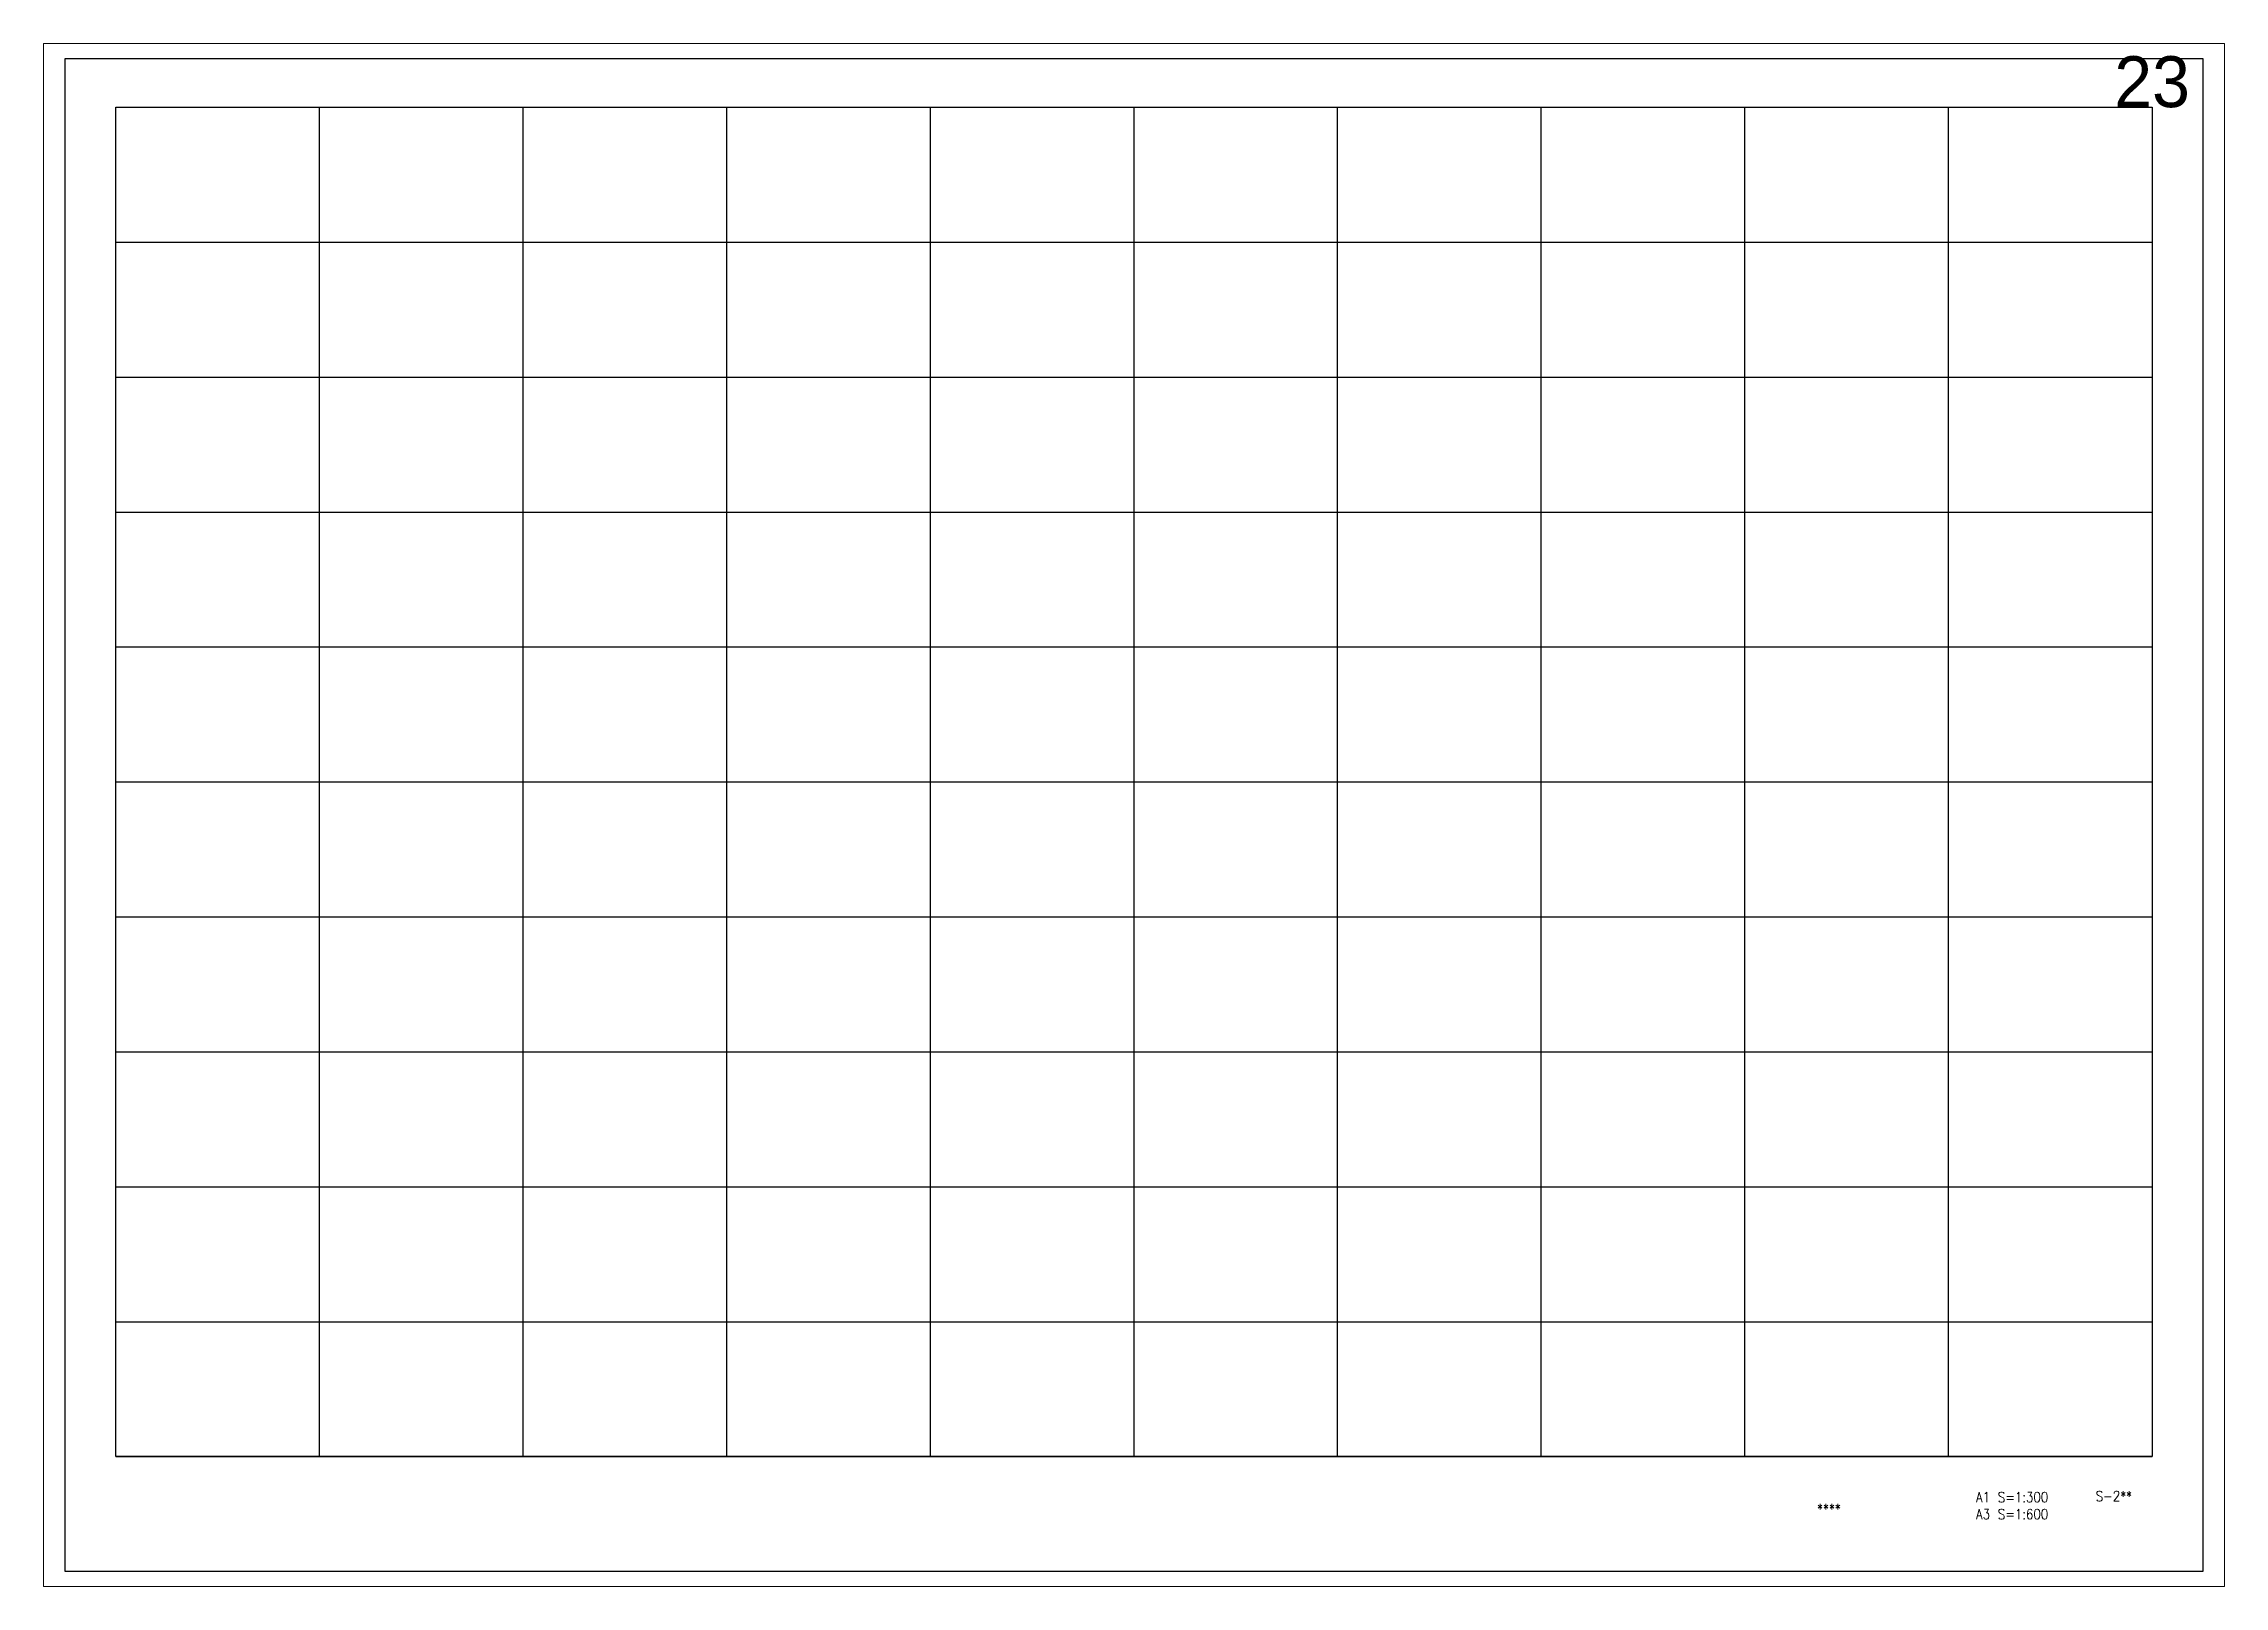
# Paper-space layout '33' of a CAD drawing. Extents: x -23 to 863, y -16 to 610.
# The model-space entities are those that its viewports show. They can reach past a viewport. Long polylines and large blocks are cut down to what shows.
import ezdxf
from ezdxf.enums import TextEntityAlignment as Align

# ---------------------------------------------------------------- set-up
doc = ezdxf.new("R2010")
doc.units = 0
doc.header["$MEASUREMENT"] = 0
doc.layers.get('Defpoints').update_dxf_attribs({"color": 251, "linetype": 'CONTINUOUS'})
doc.layers.add('99_レイアウト枠', color=251, linetype='CONTINUOUS', plot=False)
doc.layers.add('99_頁番号', color=6, linetype='CONTINUOUS')
doc.styles.add('DRACAD', font='txt', dxfattribs={"width": 0.85, "bigfont": 'extfont2'})
doc.styles.get("Standard").update_dxf_attribs({"font": 'Osaka.ttc'})

msp = doc.modelspace()

# ---------------------------------------------------------------- linework, layer by layer
at = {"layer": '99_レイアウト枠'}
for p, q in [((1086000, -572700), (1086000, -413700)), ((1110000, -572700), (1110000, -413700)), ((1134000, -572700), (1134000, -413700)), ((1158000, -572700), (1158000, -413700)), ((1182000, -572700), (1182000, -413700)), ((1206000, -572700), (1206000, -413700)), ((1229999.99994, -572700), (1229999.99994, -413700)), ((1253999.99994, -572700), (1253999.99994, -413700)), ((1277999.99994, -572700), (1277999.99994, -413700)), ((1301999.99994, -572700), (1301999.99994, -413700)), ((1086000, -429600), (1325999.99989, -429600)), ((1086000, -445500), (1325999.99989, -445500)), ((1086000, -461400), (1325999.99989, -461400)), ((1086000, -477300), (1325999.99989, -477300)), ((1086000, -493200), (1325999.99989, -493200)), ((1086000, -509100), (1325999.99989, -509100)), ((1086000, -525000), (1325999.99989, -525000)), ((1086000, -540900), (1325999.99989, -540900)), ((1086000, -556800), (1325999.99989, -556800)), ((1086000, -572700), (1325999.99989, -572700))]:
    msp.add_line(p, q, dxfattribs=at)
for points in [[(1080000, -586200), (1332000, -586200), (1332000, -408000), (1080000, -408000)], [(1086000, -413700), (1325999.99989, -413700), (1325999.99989, -572700), (1086000, -572700)]]:
    msp.add_lwpolyline(points, close=True, dxfattribs=at)

# ---------------------------------------------------------------- texts
msp.add_text('23', height=6000, dxfattribs=at).set_placement((1325999.99989, -413700), align=Align.CENTER)
at = {"layer": '99_頁番号', "char_height": 1200, "attachment_point": 5, "style": 'DRACAD'}
for s, insert in [('{  ****  }', (1286999.99989, -578850)), ('A1 S=1:300^JA3 S=1:600', (1309499.99989, -578472.95597)), ('{S-2**}', (1321499.99989, -577350))]:
    msp.add_mtext(s, dxfattribs=dict(at, insert=insert))

psp = doc.layouts.new('33')

# ---------------------------------------------------------------- viewports
at = {"layer": 'Defpoints'}
psp.add_viewport(center=(420, 297), size=(885.46, 626.16), view_center_point=(1206000, -497100), view_height=181768.8831166, dxfattribs=at)

doc.saveas('drawing.dxf')
